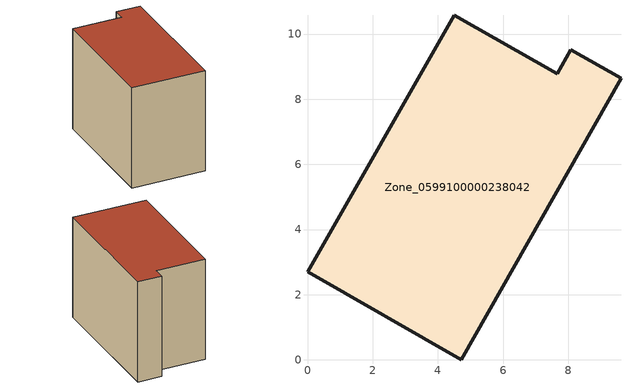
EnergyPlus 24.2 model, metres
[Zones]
Zone_0599100000238042
 floor ground (C_G): 4.72,0 0,2.7 4.5,10.58 7.66,8.78 8.08,9.52 9.62,8.64 z0
 wall outside (C_F): 8.08,9.52 7.66,8.78 4.5,10.58 0,2.7 4.72,0 9.62,8.64 8.08,9.52 z0:7.65
 roof outside (C_R): 4.72,0 9.62,8.64 8.08,9.52 7.66,8.78 4.5,10.58 0,2.7 z7.65
[BUILDING]
Pand.0599100000238042: North Axis=0; Terrain=City; Loads Convergence Tolerance Value=0.04; Temperature Convergence Tolerance Value=0.4; Solar Distribution=FullExterior; Maximum Number of Warmup Days=25; Minimum Number of Warmup Days=1
[Site:Location]
Rotterdam.The.Hague.AP_ZH_NLD Design_Conditions: Latitude=51.96; Longitude=4.45; Time Zone=1; Elevation=-4.5
[SITE:GROUNDTEMPERATURE:BUILDINGSURFACE]
18, 18, 18, 18, 18, 18, 18, 18, 18, 18, 18, 18
[MATERIAL] Thermal Absorptance=0.9; Solar Absorptance=0.7; Visible Absorptance=0.7
Name | Roughness | Thickness | Conductivity | Density | Specific Heat
G.TI.1975-1991 | MediumSmooth | 0.15 | 0.288461 | 540 | 1210
F.TI.1975-1991 | Rough | 0.3 | 0.230769 | 1920 | 840
R.TI.1975-1991 | MediumRough | 0.2 | 0.153846 | 1500 | 1000
[CONSTRUCTION]
C_G: G.TI.1975-1991
C_F: F.TI.1975-1991
C_R: R.TI.1975-1991
[ZONE]
Zone_0599100000238042: Type=1; Multiplier=1; Ceiling Height=Autocalculate; Volume=Autocalculate; Floor Area=autocalculate; Part of Total Floor Area=Yes
[ZONEINFILTRATION:DESIGNFLOWRATE]
Infil_Zone_0599100000238042: Zone or ZoneList or Space or SpaceList=Zone_0599100000238042; Schedule=AlwaysOn; Design Flow Rate Calculation Method=Flow/Area; Flow Rate per Floor Area=0.003; Constant Term Coefficient=1; Temperature Term Coefficient=0; Velocity Term Coefficient=0; Velocity Squared Term Coefficient=0
[HVACTEMPLATE:ZONE:IDEALLOADSAIRSYSTEM]
Zone_0599100000238042: Maximum Heating Supply Air Temperature=50; Minimum Cooling Supply Air Temperature=13; Maximum Heating Supply Air Humidity Ratio=0.0156; Minimum Cooling Supply Air Humidity Ratio=0.0077; Heating Limit=NoLimit; Cooling Limit=NoLimit; Dehumidification Control Type=ConstantSensibleHeatRatio; Cooling Sensible Heat Ratio=0.7; Dehumidification Setpoint=60; Humidification Control Type=None; Humidification Setpoint=30; Outdoor Air Method=None; Outdoor Air Flow Rate per Person=0.00944; Outdoor Air Flow Rate per Zone Floor Area=0; Outdoor Air Flow Rate per Zone=0; Demand Controlled Ventilation Type=None; Outdoor Air Economizer Type=NoEconomizer; Heat Recovery Type=None; Sensible Heat Recovery Effectiveness=0.7; Latent Heat Recovery Effectiveness=0.65
[ZONECONTROL:THERMOSTAT]
ThermostatControl_Zone_0599100000238042: Zone or ZoneList=Zone_0599100000238042; Control Type Schedule=DualSetpointControlType; Control 1=Thermostat_Zone_0599100000238042; Temperature Difference Between Cutout And Setpoint=0
[THERMOSTATSETPOINT:DUALSETPOINT]
Thermostat_Zone_0599100000238042: Heating Setpoint Temperature Schedule=HeatingSetpoint_Zone_0599100000238042; Cooling Setpoint Temperature Schedule=CoolingSetpoint_Zone_0599100000238042
[SCHEDULE:COMPACT]
HeatingSetpoint_Zone_0599100000238042: Through: 12/31, For: AllDays, Until: 24:00, 21
CoolingSetpoint_Zone_0599100000238042: Through: 12/31, For: AllDays, Until: 24:00, 24
DualSetpointControlType: Through: 12/31, For: AllDays, Until: 24:00, 4
AlwaysOn: Through: 12/31, For: AllDays, Until: 24:00, 1
